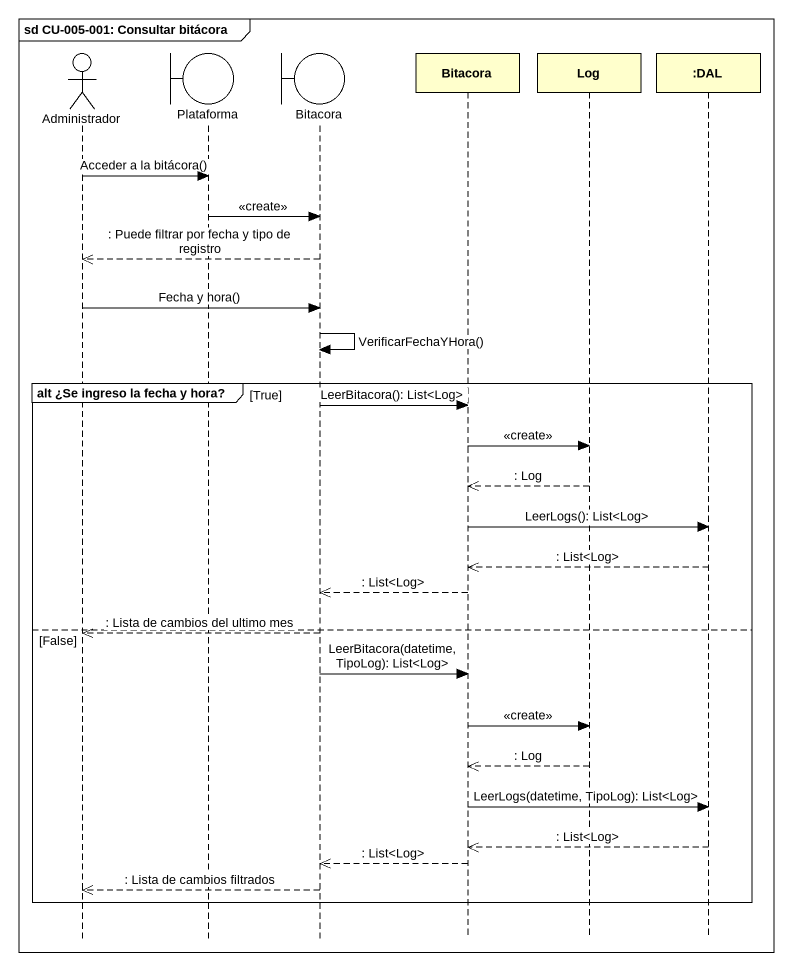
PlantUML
@startuml
mainframe sd CU-005-001: Consultar bitácora
hide footbox
actor Administrador
boundary Plataforma
boundary Bitacora
participant "Bitacora" as Bitacora_2
participant Log
participant ":DAL" as DAL

Administrador -> Plataforma : Acceder a la bitácora()
Plataforma -> Bitacora : <<create>>
Bitacora -->> Administrador : : Puede filtrar por fecha y tipo de registro
Administrador -> Bitacora : Fecha y hora()
Bitacora -> Bitacora : VerificarFechaYHora()
group alt ¿Se ingreso la fecha y hora? [True]
  Bitacora -> Bitacora_2 : LeerBitacora(): List<Log>
  Bitacora_2 -> Log : <<create>>
  Log -->> Bitacora_2 : : Log
  Bitacora_2 -> DAL : LeerLogs(): List<Log>
  DAL -->> Bitacora_2 : : List<Log>
  Bitacora_2 -->> Bitacora : : List<Log>
else False
  Bitacora -->> Administrador : : Lista de cambios del ultimo mes
  Bitacora -> Bitacora_2 : LeerBitacora(datetime, TipoLog): List<Log>
  Bitacora_2 -> Log : <<create>>
  Log -->> Bitacora_2 : : Log
  Bitacora_2 -> DAL : LeerLogs(datetime, TipoLog): List<Log>
  DAL -->> Bitacora_2 : : List<Log>
  Bitacora_2 -->> Bitacora : : List<Log>
  Bitacora -->> Administrador : : Lista de cambios filtrados
end
@enduml
